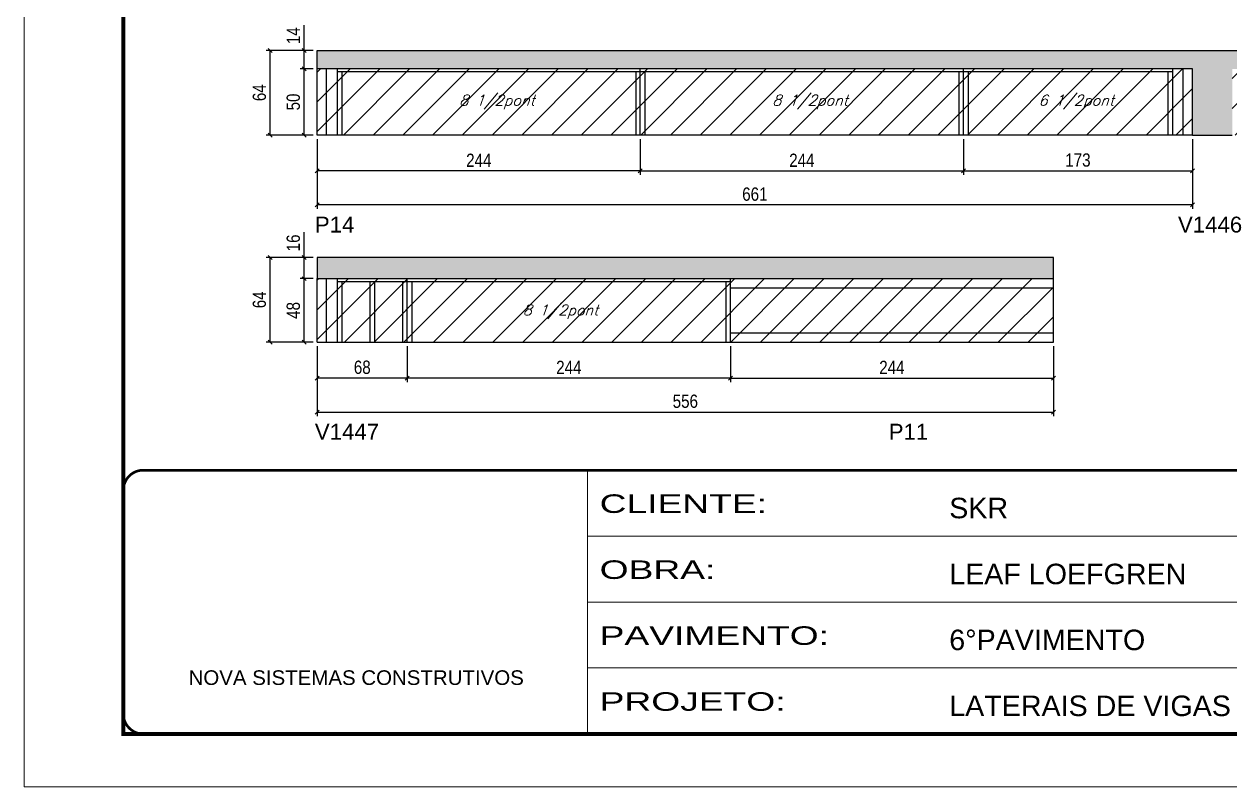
# Model space of a CAD drawing. Extents: x 3309 to 9563, y -2522 to 14608.
# Drawn here: x 4908 to 5819, y 10112 to 10688 of the extents above; entities that cross this region are included whole.
import ezdxf

# ---------------------------------------------------------------- set-up
doc = ezdxf.new("R2010")
doc.units = 0
doc.linetypes.add('CONTINUO', pattern=[0])
doc.linetypes.add('DASHED', pattern=[0.75, 0.5, -0.25])
for name, color, linetype in [('5', 5, 'Continuous'), ('COTA', 241, 'Continuous'), ('Painéis', 200, 'Continuous'), ('SARR_2.2x7', 40, 'Continuous'), ('SARR_3.5x7', 81, 'Continuous'), ('texto', 7, 'Continuous')]:
    doc.layers.add(name, color=color, linetype=linetype)
for name, color, linetype, lineweight in [('Folhas', 255, 'Continuous', 9), ('Hachura', 251, 'Continuous', 9), ('SARRAFO DE PRESSAO', 251, 'DASHED', 9)]:
    doc.layers.add(name, color=color, linetype=linetype, lineweight=lineweight)
doc.styles.add('ARIAL', font='arial.ttf')
doc.styles.add('COTA TECNICA', font='techl___.ttf', dxfattribs={"height": 10})
doc.styles.add('Romans', font='romans.shx')
doc.styles.get("Standard").update_dxf_attribs({"font": 'arial.ttf'})
doc.styles.add('Tecnologia', font='')
doc.styles.get('Tecnologia').set_extended_font_data('Forgotten Futurist')
doc.dimstyles.new('PAINEL', dxfattribs={"dimtxt": 10, "dimasz": 3, "dimexe": 3, "dimexo": 3, "dimgap": 3, "dimtad": 1, "dimdec": 1, "dimzin": 12, "dimdsep": 46, "dimtxsty": 'COTA TECNICA', "dimblk1": 'OBLIQUE', "dimblk2": 'OBLIQUE', "dimsah": 1, "dimcen": 0.9, "dimclrd": 4, "dimclre": 4, "dimclrt": 240, "dimadec": 1, "dimazin": 3, "dimtfac": 1, "dimtdec": 1, "dimtmove": 0, "dimatfit": 3, "dimfxl": 1, "dimtolj": 1, "dimtzin": 12, "dimarcsym": 0})

# ---------------------------------------------------------------- blocks, each defined once
blk = doc.blocks.new('9999999999')
at = {"color": 30, "linetype": 'CONTINUO'}
for p, q in [((98564.56, 34230.21), (98564.56, 34429.45)), ((98564.56, 34379.64), (99583.98, 34379.64)), ((98564.56, 34329.83), (99487.98, 34329.83)), ((98564.56, 34280.02), (99487.98, 34280.02))]:
    blk.add_line(p, q, dxfattribs=at)
at = {"color": 30, "linetype": 'CONTINUO', "const_width": 2}
blk.add_lwpolyline([(99583.98, 34230.21), (99583.98, 34414.45, 0.414214), (99568.98, 34429.45), (98228.98, 34429.45, 0.414214), (98213.98, 34414.45), (98213.98, 34245.21, 0.414214), (98228.98, 34230.21), (99583.98, 34230.21)], format="xyb", dxfattribs=at)
at = {"layer": 'Folhas'}
blk.add_lwpolyline([(98138.98, 34190.21), (99623.98, 34190.21), (99623.98, 35240.21), (98138.98, 35240.21)], close=True, dxfattribs=at)
at = {"layer": 'Folhas', "color": 30, "const_width": 3}
blk.add_lwpolyline([(98213.98, 34230.21), (99583.98, 34230.21), (99583.98, 35200.21), (98213.98, 35200.21)], close=True, dxfattribs=at)
at = {"color": 7, "linetype": 'Continuous', "ltscale": 5, "style": 'ARIAL'}
for s, height, p in [('SKR', 15.483, (98837.68, 34393.13)), ('LEAF LOEFGREN', 15.4829, (98837.68, 34343.32)), ('6°PAVIMENTO', 15.4829, (98837.68, 34293.51)), ('NOVA SISTEMAS CONSTRUTIVOS', 11.0592, (98263.19, 34267.21)), ('LATERAIS DE VIGAS', 15.4829, (98837.68, 34243.7))]:
    blk.add_text(s, height=height, dxfattribs=at).set_placement(p)
at = {"layer": 'Folhas', "color": 7, "style": 'Tecnologia', "width": 1.5}
for s, p in [('CLIENTE:', (98573.65, 34397.17)), ('OBRA:', (98573.65, 34347.31)), ('PAVIMENTO:', (98573.65, 34297.5)), ('PROJETO:', (98573.65, 34247.69))]:
    blk.add_text(s, height=14, dxfattribs=at).set_placement(p)
blk = doc.blocks.new('_Oblique')
at = {"color": 0, "linetype": 'ByBlock', "lineweight": -2}
blk.add_line((-0.5, -0.5), (0.5, 0.5), dxfattribs=at)
blk = doc.blocks.new('*D1888')
at = {"layer": 'COTA', "color": 4, "linetype": 'ByBlock', "lineweight": -2, "transparency": 16777216}
for p, q in [((5129.26, 10601.53), (5129.26, 10574.41)), ((5373.26, 10601.53), (5373.26, 10574.41)), ((5373.26, 10577.41), (5129.26, 10577.41))]:
    blk.add_line(p, q, dxfattribs=at)
at = {"layer": 'Defpoints', "color": 0, "linetype": 'ByBlock', "transparency": 16777216}
for p in [(5129.26, 10604.53), (5373.26, 10604.53), (5129.26, 10577.41)]:
    blk.add_point(p, dxfattribs=at)
at = {"layer": 'COTA', "color": 4, "linetype": 'ByBlock', "lineweight": -2, "transparency": 16777216, "xscale": 3, "yscale": 3, "zscale": 3, "rotation": 180}
blk.add_blockref('_Oblique', (5129.26, 10577.41), dxfattribs=at)
at = {"layer": 'COTA', "color": 4, "linetype": 'ByBlock', "lineweight": -2, "transparency": 16777216, "xscale": 3, "yscale": 3, "zscale": 3}
blk.add_blockref('_Oblique', (5373.26, 10577.41), dxfattribs=at)
at = {"layer": 'COTA', "color": 240, "linetype": 'ByBlock', "transparency": 16777216, "insert": (5251.26, 10585.49), "char_height": 10, "attachment_point": 5, "style": 'COTA TECNICA'}
blk.add_mtext('\\A1;244', dxfattribs=at)
blk = doc.blocks.new('*D1889')
at = {"layer": 'COTA', "color": 4, "lineweight": -2, "transparency": 16777216}
for p, q in [((5373.26, 10601.53), (5373.26, 10574.41)), ((5617.26, 10601.53), (5617.26, 10574.41)), ((5373.26, 10577.41), (5617.26, 10577.41))]:
    blk.add_line(p, q, dxfattribs=at)
at = {"layer": 'Defpoints', "color": 0, "transparency": 16777216}
for p in [(5373.26, 10604.53, 0), (5617.26, 10604.53, 0), (5617.26, 10577.41)]:
    blk.add_point(p, dxfattribs=at)
at = {"layer": 'COTA', "color": 4, "lineweight": -2, "transparency": 16777216, "xscale": 3, "yscale": 3, "zscale": 3, "rotation": 180}
blk.add_blockref('_Oblique', (5373.26, 10577.41), dxfattribs=at)
at = {"layer": 'COTA', "color": 4, "lineweight": -2, "transparency": 16777216, "xscale": 3, "yscale": 3, "zscale": 3}
blk.add_blockref('_Oblique', (5617.26, 10577.41), dxfattribs=at)
at = {"layer": 'COTA', "color": 240, "transparency": 16777216, "insert": (5495.26, 10585.49), "char_height": 10, "attachment_point": 5, "style": 'COTA TECNICA'}
blk.add_mtext('\\A1;244', dxfattribs=at)
blk = doc.blocks.new('*D1890')
at = {"layer": 'COTA', "color": 4, "lineweight": -2, "transparency": 16777216}
for p, q in [((5617.26, 10601.53), (5617.26, 10574.41)), ((5790.26, 10601.53), (5790.26, 10574.41)), ((5617.26, 10577.41), (5790.26, 10577.41))]:
    blk.add_line(p, q, dxfattribs=at)
at = {"layer": 'Defpoints', "color": 0, "transparency": 16777216}
for p in [(5617.26, 10604.53, 0), (5790.26, 10604.53, 0), (5790.26, 10577.41)]:
    blk.add_point(p, dxfattribs=at)
at = {"layer": 'COTA', "color": 4, "lineweight": -2, "transparency": 16777216, "xscale": 3, "yscale": 3, "zscale": 3, "rotation": 180}
blk.add_blockref('_Oblique', (5617.26, 10577.41), dxfattribs=at)
at = {"layer": 'COTA', "color": 4, "lineweight": -2, "transparency": 16777216, "xscale": 3, "yscale": 3, "zscale": 3}
blk.add_blockref('_Oblique', (5790.26, 10577.41), dxfattribs=at)
at = {"layer": 'COTA', "color": 240, "transparency": 16777216, "insert": (5703.76, 10585.63), "char_height": 10, "attachment_point": 5, "style": 'COTA TECNICA'}
blk.add_mtext('\\A1;173', dxfattribs=at)
blk = doc.blocks.new('*D1891')
at = {"layer": 'COTA', "color": 4, "lineweight": -2, "transparency": 16777216}
for p, q in [((5129.26, 10601.53), (5129.26, 10548.75)), ((5790.26, 10601.53), (5790.26, 10548.75)), ((5790.26, 10551.75), (5129.26, 10551.75))]:
    blk.add_line(p, q, dxfattribs=at)
at = {"layer": 'Defpoints', "color": 0, "transparency": 16777216}
for p in [(5129.26, 10604.53, 0), (5790.26, 10604.53, 0), (5129.26, 10551.75)]:
    blk.add_point(p, dxfattribs=at)
at = {"layer": 'COTA', "color": 4, "lineweight": -2, "transparency": 16777216, "xscale": 3, "yscale": 3, "zscale": 3, "rotation": 180}
blk.add_blockref('_Oblique', (5129.26, 10551.75), dxfattribs=at)
at = {"layer": 'COTA', "color": 4, "lineweight": -2, "transparency": 16777216, "xscale": 3, "yscale": 3, "zscale": 3}
blk.add_blockref('_Oblique', (5790.26, 10551.75), dxfattribs=at)
at = {"layer": 'COTA', "color": 240, "transparency": 16777216, "insert": (5459.76, 10559.86), "char_height": 10, "attachment_point": 5, "style": 'COTA TECNICA'}
blk.add_mtext('\\A1;661', dxfattribs=at)
blk = doc.blocks.new('*D1892')
at = {"layer": 'COTA', "color": 4, "lineweight": -2, "transparency": 16777216}
for p, q in [((5126.26, 10654.53), (5116.3, 10654.53)), ((5119.3, 10604.53), (5119.3, 10654.53)), ((5126.26, 10604.53), (5116.3, 10604.53))]:
    blk.add_line(p, q, dxfattribs=at)
at = {"layer": 'Defpoints', "color": 0, "transparency": 16777216}
for p in [(5119.3, 10654.53), (5129.26, 10654.53), (5129.26, 10604.53)]:
    blk.add_point(p, dxfattribs=at)
at = {"layer": 'COTA', "color": 4, "lineweight": -2, "transparency": 16777216, "xscale": 3, "yscale": 3, "zscale": 3}
for p, rotation in [((5119.3, 10654.53), 90), ((5119.3, 10604.53), 270)]:
    blk.add_blockref('_Oblique', p, dxfattribs=dict(at, rotation=rotation))
at = {"layer": 'COTA', "color": 240, "transparency": 16777216, "insert": (5111.19, 10629.53), "char_height": 10, "attachment_point": 5, "rotation": 90, "style": 'COTA TECNICA'}
blk.add_mtext('\\A1;50', dxfattribs=at)
blk = doc.blocks.new('*D1893')
at = {"layer": 'COTA', "color": 4, "lineweight": -2, "transparency": 16777216}
for p, q in [((5119.3, 10668.53), (5119.3, 10687.65)), ((5126.26, 10668.53), (5116.3, 10668.53)), ((5119.3, 10654.53), (5119.3, 10668.53)), ((5126.26, 10654.53), (5116.3, 10654.53))]:
    blk.add_line(p, q, dxfattribs=at)
at = {"layer": 'Defpoints', "color": 0, "transparency": 16777216}
for p in [(5119.3, 10668.53), (5129.26, 10668.53), (5129.26, 10654.53)]:
    blk.add_point(p, dxfattribs=at)
at = {"layer": 'COTA', "color": 4, "lineweight": -2, "transparency": 16777216, "xscale": 3, "yscale": 3, "zscale": 3}
for p, rotation in [((5119.3, 10668.53), 90), ((5119.3, 10654.53), 270)]:
    blk.add_blockref('_Oblique', p, dxfattribs=dict(at, rotation=rotation))
at = {"layer": 'COTA', "color": 240, "transparency": 16777216, "insert": (5111.23, 10679.59), "char_height": 10, "attachment_point": 5, "rotation": 90, "style": 'COTA TECNICA'}
blk.add_mtext('\\A1;14', dxfattribs=at)
blk = doc.blocks.new('*D1894')
at = {"layer": 'COTA', "color": 4, "lineweight": -2, "transparency": 16777216}
for p, q in [((5126.26, 10668.53), (5090.68, 10668.53)), ((5093.68, 10604.53), (5093.68, 10668.53)), ((5126.26, 10604.53), (5090.68, 10604.53))]:
    blk.add_line(p, q, dxfattribs=at)
at = {"layer": 'Defpoints', "color": 0, "transparency": 16777216}
for p in [(5093.68, 10668.53), (5129.26, 10668.53), (5129.26, 10604.53)]:
    blk.add_point(p, dxfattribs=at)
at = {"layer": 'COTA', "color": 4, "lineweight": -2, "transparency": 16777216, "xscale": 3, "yscale": 3, "zscale": 3}
for p, rotation in [((5093.68, 10668.53), 90), ((5093.68, 10604.53), 270)]:
    blk.add_blockref('_Oblique', p, dxfattribs=dict(at, rotation=rotation))
at = {"layer": 'COTA', "color": 240, "transparency": 16777216, "insert": (5085.57, 10636.53), "char_height": 10, "attachment_point": 5, "rotation": 90, "style": 'COTA TECNICA'}
blk.add_mtext('\\A1;64', dxfattribs=at)
blk = doc.blocks.new('*D1896')
at = {"layer": 'COTA', "color": 4, "linetype": 'ByBlock', "lineweight": -2, "transparency": 16777216}
for p, q in [((5441.26, 10445.07), (5441.26, 10417.95)), ((5685.26, 10445.07), (5685.26, 10417.95)), ((5441.26, 10420.95), (5685.26, 10420.95))]:
    blk.add_line(p, q, dxfattribs=at)
at = {"layer": 'Defpoints', "color": 0, "linetype": 'ByBlock', "transparency": 16777216}
for p in [(5441.26, 10448.07), (5685.26, 10448.07), (5685.26, 10420.95)]:
    blk.add_point(p, dxfattribs=at)
at = {"layer": 'COTA', "color": 4, "linetype": 'ByBlock', "lineweight": -2, "transparency": 16777216, "xscale": 3, "yscale": 3, "zscale": 3, "rotation": 180}
blk.add_blockref('_Oblique', (5441.26, 10420.95), dxfattribs=at)
at = {"layer": 'COTA', "color": 4, "linetype": 'ByBlock', "lineweight": -2, "transparency": 16777216, "xscale": 3, "yscale": 3, "zscale": 3}
blk.add_blockref('_Oblique', (5685.26, 10420.95), dxfattribs=at)
at = {"layer": 'COTA', "color": 240, "linetype": 'ByBlock', "transparency": 16777216, "insert": (5563.26, 10429.02), "char_height": 10, "attachment_point": 5, "style": 'COTA TECNICA'}
blk.add_mtext('\\A1;244', dxfattribs=at)
blk = doc.blocks.new('*D1897')
at = {"layer": 'COTA', "color": 4, "lineweight": -2, "transparency": 16777216}
for p, q in [((5197.26, 10445.07), (5197.26, 10417.95)), ((5441.26, 10445.07), (5441.26, 10417.95)), ((5441.26, 10420.95), (5197.26, 10420.95))]:
    blk.add_line(p, q, dxfattribs=at)
at = {"layer": 'Defpoints', "color": 0, "transparency": 16777216}
for p in [(5197.26, 10448.07, 0), (5441.26, 10448.07, 0), (5197.26, 10420.95)]:
    blk.add_point(p, dxfattribs=at)
at = {"layer": 'COTA', "color": 4, "lineweight": -2, "transparency": 16777216, "xscale": 3, "yscale": 3, "zscale": 3, "rotation": 180}
blk.add_blockref('_Oblique', (5197.26, 10420.95), dxfattribs=at)
at = {"layer": 'COTA', "color": 4, "lineweight": -2, "transparency": 16777216, "xscale": 3, "yscale": 3, "zscale": 3}
blk.add_blockref('_Oblique', (5441.26, 10420.95), dxfattribs=at)
at = {"layer": 'COTA', "color": 240, "transparency": 16777216, "insert": (5319.26, 10429.02), "char_height": 10, "attachment_point": 5, "style": 'COTA TECNICA'}
blk.add_mtext('\\A1;244', dxfattribs=at)
blk = doc.blocks.new('*D1898')
at = {"layer": 'COTA', "color": 4, "lineweight": -2, "transparency": 16777216}
for p, q in [((5129.26, 10445.07), (5129.26, 10417.95)), ((5197.26, 10445.07), (5197.26, 10417.95)), ((5197.26, 10420.95), (5129.26, 10420.95))]:
    blk.add_line(p, q, dxfattribs=at)
at = {"layer": 'Defpoints', "color": 0, "transparency": 16777216}
for p in [(5129.26, 10448.07, 0), (5197.26, 10448.07, 0), (5129.26, 10420.95)]:
    blk.add_point(p, dxfattribs=at)
at = {"layer": 'COTA', "color": 4, "lineweight": -2, "transparency": 16777216, "xscale": 3, "yscale": 3, "zscale": 3, "rotation": 180}
blk.add_blockref('_Oblique', (5129.26, 10420.95), dxfattribs=at)
at = {"layer": 'COTA', "color": 4, "lineweight": -2, "transparency": 16777216, "xscale": 3, "yscale": 3, "zscale": 3}
blk.add_blockref('_Oblique', (5197.26, 10420.95), dxfattribs=at)
at = {"layer": 'COTA', "color": 240, "transparency": 16777216, "insert": (5163.26, 10429.07), "char_height": 10, "attachment_point": 5, "style": 'COTA TECNICA'}
blk.add_mtext('\\A1;68', dxfattribs=at)
blk = doc.blocks.new('*D1899')
at = {"layer": 'COTA', "color": 4, "lineweight": -2, "transparency": 16777216}
for p, q in [((5129.26, 10445.07), (5129.26, 10392.29)), ((5685.26, 10445.07), (5685.26, 10392.29)), ((5129.26, 10395.29), (5685.26, 10395.29))]:
    blk.add_line(p, q, dxfattribs=at)
at = {"layer": 'Defpoints', "color": 0, "transparency": 16777216}
for p in [(5129.26, 10448.07, 0), (5685.26, 10448.07, 0), (5685.26, 10395.29)]:
    blk.add_point(p, dxfattribs=at)
at = {"layer": 'COTA', "color": 4, "lineweight": -2, "transparency": 16777216, "xscale": 3, "yscale": 3, "zscale": 3, "rotation": 180}
blk.add_blockref('_Oblique', (5129.26, 10395.29), dxfattribs=at)
at = {"layer": 'COTA', "color": 4, "lineweight": -2, "transparency": 16777216, "xscale": 3, "yscale": 3, "zscale": 3}
blk.add_blockref('_Oblique', (5685.26, 10395.29), dxfattribs=at)
at = {"layer": 'COTA', "color": 240, "transparency": 16777216, "insert": (5407.26, 10403.4), "char_height": 10, "attachment_point": 5, "style": 'COTA TECNICA'}
blk.add_mtext('\\A1;556', dxfattribs=at)
blk = doc.blocks.new('*D1900')
at = {"layer": 'COTA', "color": 4, "lineweight": -2, "transparency": 16777216}
for p, q in [((5126.26, 10496.07), (5116.3, 10496.07)), ((5119.3, 10448.07), (5119.3, 10496.07)), ((5126.26, 10448.07), (5116.3, 10448.07))]:
    blk.add_line(p, q, dxfattribs=at)
at = {"layer": 'Defpoints', "color": 0, "transparency": 16777216}
for p in [(5119.3, 10496.07), (5129.26, 10496.07), (5129.26, 10448.07)]:
    blk.add_point(p, dxfattribs=at)
at = {"layer": 'COTA', "color": 4, "lineweight": -2, "transparency": 16777216, "xscale": 3, "yscale": 3, "zscale": 3}
for p, rotation in [((5119.3, 10496.07), 90), ((5119.3, 10448.07), 270)]:
    blk.add_blockref('_Oblique', p, dxfattribs=dict(at, rotation=rotation))
at = {"layer": 'COTA', "color": 240, "transparency": 16777216, "insert": (5111.21, 10472.07), "char_height": 10, "attachment_point": 5, "rotation": 90, "style": 'COTA TECNICA'}
blk.add_mtext('\\A1;48', dxfattribs=at)
blk = doc.blocks.new('*D1901')
at = {"layer": 'COTA', "color": 4, "lineweight": -2, "transparency": 16777216}
for p, q in [((5119.3, 10512.07), (5119.3, 10531.08)), ((5126.26, 10512.07), (5116.3, 10512.07)), ((5119.3, 10496.07), (5119.3, 10512.07)), ((5126.26, 10496.07), (5116.3, 10496.07))]:
    blk.add_line(p, q, dxfattribs=at)
at = {"layer": 'Defpoints', "color": 0, "transparency": 16777216}
for p in [(5119.3, 10512.07), (5129.26, 10512.07), (5129.26, 10496.07)]:
    blk.add_point(p, dxfattribs=at)
at = {"layer": 'COTA', "color": 4, "lineweight": -2, "transparency": 16777216, "xscale": 3, "yscale": 3, "zscale": 3}
for p, rotation in [((5119.3, 10512.07), 90), ((5119.3, 10496.07), 270)]:
    blk.add_blockref('_Oblique', p, dxfattribs=dict(at, rotation=rotation))
at = {"layer": 'COTA', "color": 240, "transparency": 16777216, "insert": (5111.2, 10523.07), "char_height": 10, "attachment_point": 5, "rotation": 90, "style": 'COTA TECNICA'}
blk.add_mtext('\\A1;16', dxfattribs=at)
blk = doc.blocks.new('*D1902')
at = {"layer": 'COTA', "color": 4, "lineweight": -2, "transparency": 16777216}
for p, q in [((5126.26, 10512.07), (5090.68, 10512.07)), ((5093.68, 10448.07), (5093.68, 10512.07)), ((5126.26, 10448.07), (5090.68, 10448.07))]:
    blk.add_line(p, q, dxfattribs=at)
at = {"layer": 'Defpoints', "color": 0, "transparency": 16777216}
for p in [(5093.68, 10512.07), (5129.26, 10512.07), (5129.26, 10448.07)]:
    blk.add_point(p, dxfattribs=at)
at = {"layer": 'COTA', "color": 4, "lineweight": -2, "transparency": 16777216, "xscale": 3, "yscale": 3, "zscale": 3}
for p, rotation in [((5093.68, 10512.07), 90), ((5093.68, 10448.07), 270)]:
    blk.add_blockref('_Oblique', p, dxfattribs=dict(at, rotation=rotation))
at = {"layer": 'COTA', "color": 240, "transparency": 16777216, "insert": (5085.57, 10480.07), "char_height": 10, "attachment_point": 5, "rotation": 90, "style": 'COTA TECNICA'}
blk.add_mtext('\\A1;64', dxfattribs=at)

msp = doc.modelspace()

# ---------------------------------------------------------------- hatches: boundary and pattern name
at = {"layer": 'COTA'}
h = msp.add_hatch(dxfattribs=at)
h.set_pattern_fill('AR-CONC', color=256, scale=0.03)
h.set_pattern_definition([(50, (-1507.5583, -16.7273), (5.46554, -0.4781726), [0.5715, -6.2865]), (355, (-1507.558, -16.7273), (-1.0573026, 5.7317054), [0.4572, -5.0292175]), (100.451445, (-1507.103, -16.767), (4.4082374, 5.2535326), [0.4857003, -5.3427073]), (46.1842, (-1507.558, -15.203), (8.1323712, -1.26127), [0.85725, -9.42975]), (96.63556, (-1506.8806, -15.3084), (7.122124, 7.4227837), [0.7285507, -8.014068]), (351.18415, (-1507.558, -15.203), (7.122124, 7.422784), [0.685799, -7.543792]), (21, (-1506.7963, -15.5843), (4.5484317, -3.067956), [0.5715, -6.2865]), (326, (-1506.796, -15.5843), (1.8540609, 5.525639), [0.4572, -5.0292]), (71.451445, (-1506.417, -15.84), (6.4024926, 2.457683), [0.4857003, -5.3426981]), (37.5, (-1507.5583, -16.7273), (0.0926581, 2.53665117), [0, -4.96824, 0, -5.1054, 0, -5.04825]), (7.5, (-1507.5583, -16.7273), (2.0045899, 3.00541724), [0, -2.91084, 0, -4.85394, 0, -1.92405]), (327.5, (-1509.2575, -16.7273), (4.06771786, -0.17186232), [0, -1.905, 0, -5.9436, 0, -7.8867]), (317.5, (-1510.0195, -16.7273), (4.4438754, 0.7627947), [0, -2.4765, 0, -3.94716, 0, -5.6007])])
h.paths.add_polyline_path([(5820.26, 10654.53), (6012.26, 10654.53), (6012.26, 10668.53), (5129.26, 10668.53), (5129.26, 10654.53), (5790.26, 10654.53), (5790.26, 10604.53), (5820.26, 10604.53)])
h = msp.add_hatch(dxfattribs=at)
h.set_pattern_fill('AR-CONC', color=256, scale=0.03)
h.set_pattern_definition([(50, (-1507.5583, 0), (5.46554, -0.4781726), [0.5715, -6.2865]), (355, (-1507.558, 0), (-1.0573026, 5.7317054), [0.4572, -5.0292175]), (100.451445, (-1507.103, -0.04), (4.4082374, 5.2535326), [0.4857003, -5.3427073]), (46.1842, (-1507.558, 1.524), (8.1323712, -1.26127), [0.85725, -9.42975]), (96.63556, (-1506.8806, 1.419), (7.122124, 7.4227837), [0.7285507, -8.014068]), (351.18415, (-1507.558, 1.524), (7.122124, 7.422784), [0.685799, -7.543792]), (21, (-1506.7963, 1.143), (4.5484317, -3.067956), [0.5715, -6.2865]), (326, (-1506.796, 1.143), (1.8540609, 5.525639), [0.4572, -5.0292]), (71.451445, (-1506.417, 0.8873), (6.4024926, 2.457683), [0.4857003, -5.3426981]), (37.5, (-1507.5583, 0), (0.0926581, 2.53665117), [0, -4.96824, 0, -5.1054, 0, -5.04825]), (7.5, (-1507.5583, 0), (2.0045899, 3.00541724), [0, -2.91084, 0, -4.85394, 0, -1.92405]), (327.5, (-1509.2575, 0), (4.06771786, -0.17186232), [0, -1.905, 0, -5.9436, 0, -7.8867]), (317.5, (-1510.0195, 0), (4.4438754, 0.7627947), [0, -2.4765, 0, -3.94716, 0, -5.6007])])
h.paths.add_polyline_path([(5685.26, 10496.07), (5685.26, 10512.07), (5129.26, 10512.07), (5129.26, 10496.07)])
at = {"layer": 'Hachura'}
h = msp.add_hatch(dxfattribs=at)
h.set_pattern_fill('ANSI31', color=256, scale=5)
h.paths.add_polyline_path([(5613.27, 11012.93), (5613.27, 10962.93), (5857.27, 10962.93), (5857.27, 11012.93)])
h.paths.add_polyline_path([(6045.77, 10962.93), (6045.77, 11012.93), (5857.27, 11012.93), (5857.27, 10962.93)])
h.paths.add_polyline_path([(5617.26, 10786.38), (5617.26, 10836.38), (5373.26, 10836.38), (5373.26, 10786.38)])
h.paths.add_polyline_path([(5129.26, 10836.38), (5129.26, 10786.38), (5373.26, 10786.38), (5373.26, 10836.38)])
h.paths.add_polyline_path([(5373.26, 10604.53), (5373.26, 10654.53), (5129.26, 10654.53), (5129.26, 10604.53)])
h.paths.add_polyline_path([(5617.26, 10604.53), (5617.26, 10654.53), (5373.26, 10654.53), (5373.26, 10604.53)])
h.paths.add_polyline_path([(5790.26, 10604.53), (5790.26, 10654.53), (5617.26, 10654.53), (5617.26, 10604.53)])
h.paths.add_polyline_path([(5820.26, 10654.53), (5820.26, 10604.53), (6012.26, 10604.53), (6012.26, 10654.53)])
h.paths.add_polyline_path([(5685.26, 10448.07), (5685.26, 10496.07), (5441.26, 10496.07), (5441.26, 10448.07)])
h.paths.add_polyline_path([(5197.26, 10496.07), (5197.26, 10448.07), (5441.26, 10448.07), (5441.26, 10496.07)])
h.paths.add_polyline_path([(5129.26, 10496.07), (5129.26, 10448.07), (5197.26, 10448.07), (5197.26, 10496.07)])

# ---------------------------------------------------------------- linework, layer by layer
at = {"layer": 'COTA'}
for p, q in [((5129.26, 10654.53), (5129.26, 10668.53)), ((5129.26, 10668.53), (6012.26, 10668.53)), ((5790.26, 10604.53), (5820.26, 10604.53)), ((5685.26, 10512.07), (5129.26, 10512.07)), ((5129.26, 10512.07), (5129.26, 10496.07)), ((5685.26, 10496.07), (5685.26, 10512.07))]:
    msp.add_line(p, q, dxfattribs=at)
at = {"layer": 'Painéis', "linetype": 'ByBlock'}
for p, q in [((5790.26, 10654.53), (5129.26, 10654.53)), ((5129.26, 10604.53), (5129.26, 10654.53)), ((5373.26, 10604.53), (5373.26, 10654.53)), ((5617.26, 10604.53), (5617.26, 10654.53)), ((5790.26, 10604.53), (5790.26, 10654.53)), ((5790.26, 10604.53), (5129.26, 10604.53)), ((5129.26, 10496.07), (5685.26, 10496.07)), ((5129.26, 10448.07), (5129.26, 10496.07)), ((5197.26, 10448.07), (5197.26, 10496.07)), ((5441.26, 10448.07), (5441.26, 10496.07)), ((5685.26, 10448.07), (5685.26, 10496.07)), ((5129.26, 10448.07), (5685.26, 10448.07))]:
    msp.add_line(p, q, dxfattribs=at)
at = {"layer": 'SARR_2.2x7', "linetype": 'Continuous'}
for p, q in [((5136.26, 10604.53), (5136.26, 10654.53)), ((5373.26, 10652.33), (5144.26, 10652.33)), ((5617.26, 10652.33), (5373.26, 10652.33)), ((5775.26, 10652.33), (5617.26, 10652.33)), ((5783.26, 10604.53), (5783.26, 10654.53)), ((5136.26, 10448.07), (5136.26, 10496.07)), ((5144.26, 10493.87), (5197.26, 10493.87)), ((5197.26, 10493.87), (5441.26, 10493.87)), ((5441.26, 10489.07), (5685.26, 10489.07)), ((5441.26, 10455.07), (5685.26, 10455.07))]:
    msp.add_line(p, q, dxfattribs=at)
at = {"layer": 'SARR_3.5x7'}
for p, q in [((5144.26, 10654.53), (5144.26, 10604.53)), ((5147.76, 10652.33), (5147.76, 10604.53)), ((5369.76, 10652.33), (5369.76, 10604.53)), ((5376.76, 10652.33), (5376.76, 10604.53)), ((5613.76, 10652.33), (5613.76, 10604.53)), ((5620.76, 10652.33), (5620.76, 10604.53)), ((5771.76, 10652.33), (5771.76, 10604.53)), ((5775.26, 10654.53), (5775.26, 10604.53)), ((5144.26, 10496.07), (5144.26, 10448.07)), ((5147.76, 10493.87), (5147.76, 10448.07)), ((5169.02, 10493.87), (5169.02, 10448.07)), ((5172.52, 10493.87), (5172.52, 10448.07)), ((5193.76, 10493.87), (5193.76, 10448.07)), ((5200.76, 10493.87), (5200.76, 10448.07)), ((5437.76, 10493.87), (5437.76, 10448.07))]:
    msp.add_line(p, q, dxfattribs=at)

# ---------------------------------------------------------------- block references
at = {"layer": 'SARRAFO DE PRESSAO', "color": 6, "linetype": 'ByBlock'}
msp.add_blockref('9999999999', (-93231.11, -24078.07), dxfattribs=at)

# ---------------------------------------------------------------- texts
at = {"layer": '5', "linetype": 'Continuous'}
for s, p in [('P14', (5127.46, 10530.91)), ('V1446', (5779.34, 10530.91)), ('V1447', (5127.46, 10374.44)), ('P11', (5560.87, 10374.44))]:
    msp.add_text(s, height=12, rotation=0.00004, dxfattribs=at).set_placement(p)
at = {"layer": 'texto', "color": 2, "char_height": 8, "attachment_point": 5, "style": 'Romans'}
for s, insert in [('{\\Q19;\\C256;8 1/2pont}', (5265.01, 10629.53)), ('{\\Q19;\\C256;8 1/2pont}', (5501.51, 10629.53)), ('{\\Q19;\\C256;6 1/2pont}', (5702.51, 10629.53)), ('{\\Q19;\\C256;8 1/2pont}', (5313.01, 10471.07))]:
    msp.add_mtext(s, dxfattribs=dict(at, insert=insert))

# ---------------------------------------------------------------- dimensions: what is measured, and where the dimension line sits
at = {"layer": 'COTA'}
for base, p1, p2, angle, picture, middle in [((5119.3, 10668.53), (5129.26, 10654.53), (5129.26, 10668.53), 90, '*D1893', (5111.23, 10679.59)), ((5093.68, 10668.53), (5129.26, 10604.53), (5129.26, 10668.53), 90, '*D1894', (5085.57, 10636.53)), ((5119.3, 10654.53), (5129.26, 10604.53), (5129.26, 10654.53), 90, '*D1892', (5111.19, 10629.53)), ((5119.3, 10512.07), (5129.26, 10496.07), (5129.26, 10512.07), 90, '*D1901', (5111.2, 10523.07)), ((5093.68, 10512.07), (5129.26, 10448.07), (5129.26, 10512.07), 90, '*D1902', (5085.57, 10480.07)), ((5119.3, 10496.07), (5129.26, 10448.07), (5129.26, 10496.07), 90, '*D1900', (5111.21, 10472.07)), ((5129.26, 10420.95, 0), (5197.26, 10448.07), (5129.26, 10448.07), 180, '*D1898', (5163.26, 10429.07, 0)), ((5197.26, 10420.95, 0), (5441.26, 10448.07), (5197.26, 10448.07), 180, '*D1897', (5319.26, 10429.02, 0))]:
    dim = msp.add_linear_dim(base=base, p1=p1, p2=p2, angle=angle, dimstyle='PAINEL', dxfattribs=at)
    dim.commit()
    dim.dimension.update_dxf_attribs({"geometry": picture, "text_midpoint": middle})
at = {"layer": 'COTA', "linetype": 'ByBlock'}
for base, p1, p2, angle, picture, middle in [((5129.26, 10577.41), (5373.26, 10604.53), (5129.26, 10604.53), 180, '*D1888', (5251.26, 10585.49)), ((5685.26, 10420.95), (5441.26, 10448.07), (5685.26, 10448.07), 0, '*D1896', (5563.26, 10429.02))]:
    dim = msp.add_linear_dim(base=base, p1=p1, p2=p2, angle=angle, dimstyle='PAINEL', override={"dimtmove": 1}, dxfattribs=at)
    dim.commit()
    dim.dimension.update_dxf_attribs({"geometry": picture, "text_midpoint": middle})
at = {"layer": 'COTA'}
for base, p1, p2, picture, middle in [((5129.26, 10551.75, 0), (5790.26, 10604.53), (5129.26, 10604.53), '*D1891', (5459.76, 10559.86, 0)), ((5617.26, 10577.41, 0), (5373.26, 10604.53), (5617.26, 10604.53), '*D1889', (5495.26, 10585.49, 0)), ((5790.26, 10577.41, 0), (5617.26, 10604.53), (5790.26, 10604.53), '*D1890', (5703.76, 10585.63, 0)), ((5685.26, 10395.29, 0), (5129.26, 10448.07), (5685.26, 10448.07), '*D1899', (5407.26, 10403.4, 0))]:
    dim = msp.add_linear_dim(base=base, p1=p1, p2=p2, dimstyle='PAINEL', dxfattribs=at)
    dim.commit()
    dim.dimension.update_dxf_attribs({"geometry": picture, "text_midpoint": middle})

doc.saveas('drawing.dxf')
